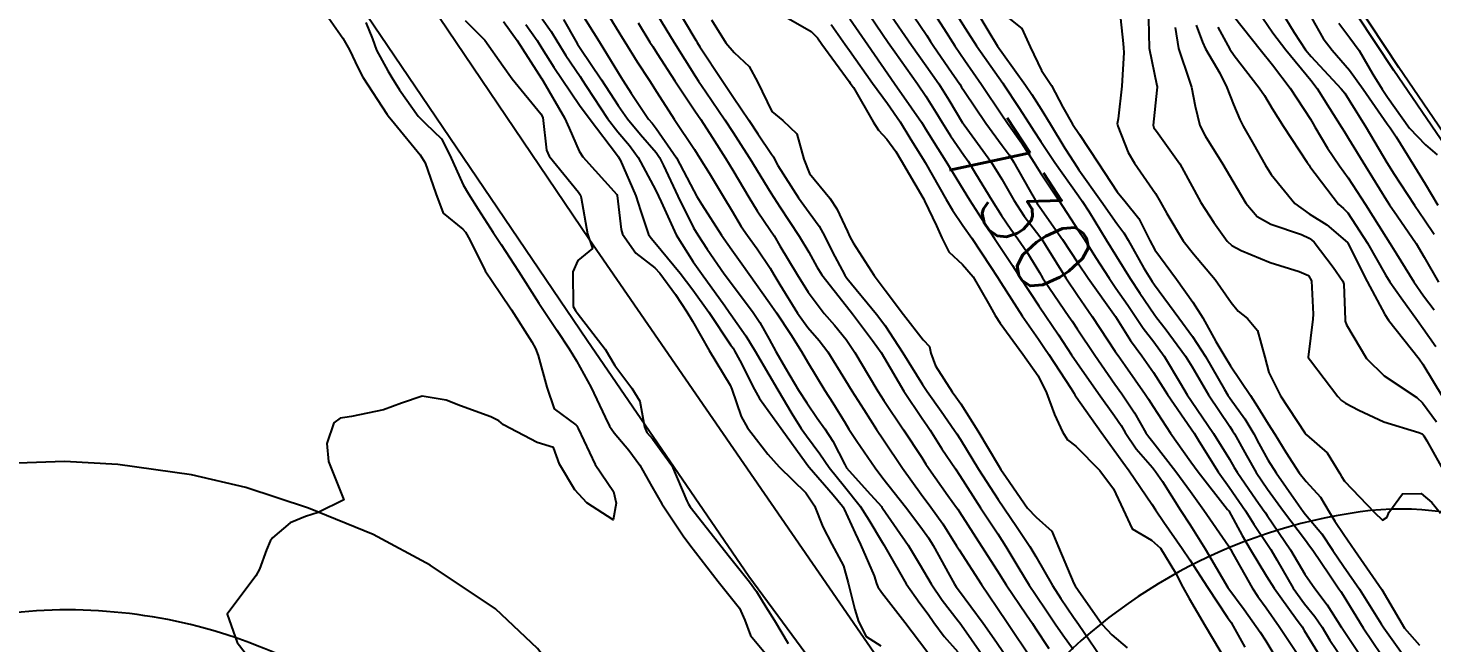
# Model space of a CAD drawing. Header units: metres. Extents: x 298520 to 308411, y 7433745 to 7450750.
# Drawn here: x 305441.1 to 305514.1, y 7436257.8 to 7436289.8 of the extents above; entities that cross this region are included whole.
import ezdxf
from ezdxf.enums import TextEntityAlignment as Align

# ---------------------------------------------------------------- set-up
doc = ezdxf.new("R2010")
doc.units = ezdxf.units.M
doc.header["$LTSCALE"] = 10
for name, color, linetype in [('Area Verde e Lazer', 94, 'Continuous'), ('Canaleta de Drenagem', 151, 'Continuous'), ('Cotas', 45, 'Continuous'), ('Curvas de Nivel 1m', 11, 'Continuous'), ('Curvas de Nivel 5m', 15, 'Continuous'), ('Vias Primárias', 230, 'Continuous')]:
    doc.layers.add(name, color=color, linetype=linetype)
doc.styles.add('Style-STANDARD', font='STANDARD.shx')

msp = doc.modelspace()

# ---------------------------------------------------------------- linework, layer by layer
at = {"layer": 'Area Verde e Lazer', "elevation": 702.911}
msp.add_lwpolyline([(305681.312, 7436021.574), (305646.354, 7436069.707), (305638.734, 7436079.916), (305629.627, 7436098.108), (305626.73, 7436106.667), (305623.857, 7436116.23), (305602.206, 7436150.709), (305597.029, 7436153.887, -0.108806), (305579.087, 7436171.197, 0.012766), (305553.578, 7436207.531, -0.058601), (305533.573, 7436242.423, 0.048209), (305525.009, 7436258.103, 0.285836), (305510.329, 7436264.62, 0.182715), (305493.202, 7436255.252, 0.370056), (305493.202, 7436248.329, -0.051189), (305508.905, 7436225.696, 0.044989), (305545.819, 7436171.063, -0.231553), (305551.364, 7436147.273, -0.105431), (305542.516, 7436128.289, -0.119716), (305498.915, 7436092.575, 0.030126), (305447.791, 7436064.099, 0.058782), (305430.122, 7436049.638), (305432.69, 7436045.741), (305454.562, 7436013.793)], format="xyb", dxfattribs=at)
at = {"layer": 'Canaleta de Drenagem'}
for points in [[(305557.296, 7436220.649), (305546.27, 7436236.932), (305544.903, 7436239.019), (305535.681, 7436252.702), (305531.691, 7436258.613), (305524.287, 7436269.694), (305512.088, 7436287.564), (305505.349, 7436297.757), (305501.531, 7436303.213), (305492.263, 7436317.544), (305486.697, 7436325.567), (305486.072, 7436326.575), (305482.962, 7436330.962), (305479.197, 7436336.696), (305472.474, 7436346.51)], [(305557.545, 7436220.816), (305546.52, 7436237.098), (305545.153, 7436239.185), (305535.93, 7436252.87), (305531.94, 7436258.78), (305524.536, 7436269.862), (305512.337, 7436287.732), (305505.597, 7436297.926), (305501.78, 7436303.38), (305492.512, 7436317.711), (305486.948, 7436325.732), (305486.322, 7436326.741), (305483.21, 7436331.131), (305479.447, 7436336.863), (305472.722, 7436346.679)]]:
    msp.add_lwpolyline(points, dxfattribs=at)
at = {"layer": 'Curvas de Nivel 1m', "flags": 128}
for points, elevation in [([(305470.861, 7436291.08), (305471.798, 7436289.564), (305471.987, 7436289.259), (305472.103, 7436289.065), (305472.75, 7436288.023), (305473.38, 7436287.046), (305473.764, 7436286.45), (305474.669, 7436285.031), (305475.727, 7436283.458), (305476.011, 7436283.017), (305476.51, 7436282.213), (305477.243, 7436281.004), (305477.685, 7436280.251), (305478.151, 7436279.466), (305478.474, 7436278.988), (305478.979, 7436278.293), (305479.656, 7436277.296), (305479.855, 7436276.968), (305480.163, 7436276.447), (305481.078, 7436274.955), (305481.616, 7436274.215), (305482.202, 7436273.534), (305482.666, 7436272.934), (305483.581, 7436271.459), (305483.912, 7436270.917), (305484.524, 7436269.95), (305485.197, 7436268.904), (305485.548, 7436268.362), (305486.541, 7436266.89), (305487.513, 7436265.541), (305488.009, 7436264.872), (305488.631, 7436263.999), (305489.356, 7436262.852), (305489.48, 7436262.648), (305490.64, 7436260.838), (305491.441, 7436259.659), (305492.012, 7436258.824), (305493.253, 7436256.973)], 739), ([(305474.667, 7436291.031), (305475.794, 7436289.143), (305475.866, 7436289.019), (305476.007, 7436288.801), (305477.195, 7436287.006), (305477.76, 7436286.169), (305478.557, 7436284.988), (305479.024, 7436284.269), (305479.725, 7436283.222), (305479.828, 7436283.073), (305479.882, 7436282.968), (305480.06, 7436282.624), (305481.13, 7436280.956), (305481.685, 7436280.185), (305482.208, 7436279.472), (305482.5, 7436278.938), (305482.887, 7436278.153), (305483.542, 7436276.922), (305483.651, 7436276.764), (305485.186, 7436274.904), (305485.617, 7436274.333), (305486.564, 7436272.89), (305487.578, 7436271.241), (305487.821, 7436270.876), (305488.556, 7436269.858), (305489.25, 7436268.855), (305489.373, 7436268.674), (305489.548, 7436268.39), (305490.5, 7436266.84), (305491.509, 7436265.267), (305491.808, 7436264.827), (305492.511, 7436263.801), (305493.165, 7436262.813), (305493.475, 7436262.3), (305494.341, 7436260.797), (305494.773, 7436260.117), (305495.437, 7436259.146), (305495.688, 7436258.777), (305496.285, 7436257.911), (305497.056, 7436256.764)], 736), ([(305484.505, 7436290.913), (305485.794, 7436289.028), (305485.885, 7436288.899), (305486.135, 7436288.549), (305487.313, 7436286.884), (305487.756, 7436286.235), (305488.28, 7436285.403), (305488.603, 7436284.867), (305489.041, 7436284.166), (305489.726, 7436283.176), (305489.947, 7436282.848), (305490.34, 7436282.218), (305491.179, 7436280.835), (305491.685, 7436280.032), (305492.172, 7436279.317), (305492.532, 7436278.817), (305492.999, 7436278.143), (305493.656, 7436277.06), (305493.814, 7436276.798), (305494.185, 7436276.255), (305495.188, 7436274.787), (305495.364, 7436274.528), (305495.617, 7436274.146), (305496.543, 7436272.771), (305497.58, 7436271.257), (305497.937, 7436270.755), (305498.595, 7436269.776), (305499.199, 7436268.735), (305499.341, 7436268.524), (305499.548, 7436268.261), (305500.755, 7436266.718), (305501.517, 7436265.675), (305502.21, 7436264.703), (305503.485, 7436262.854), (305503.548, 7436262.754), (305503.586, 7436262.688), (305503.739, 7436262.427), (305504.716, 7436260.671), (305505.007, 7436260.226), (305505.443, 7436259.633), (305506.13, 7436258.653), (305507.414, 7436256.741)], 731), ([(305486.791, 7436290.89), (305487.798, 7436289.388), (305488, 7436289.082), (305488.135, 7436288.875), (305488.934, 7436287.704), (305489.52, 7436286.854), (305489.615, 7436286.706), (305489.759, 7436286.477), (305490.876, 7436284.839), (305491.731, 7436283.672), (305492.084, 7436283.182), (305492.316, 7436282.821), (305493.127, 7436281.383), (305493.45, 7436280.804), (305493.545, 7436280.656), (305493.689, 7436280.457), (305494.856, 7436278.788), (305495.655, 7436277.571), (305496.189, 7436276.775), (305497.623, 7436274.779), (305498.401, 7436273.539), (305498.988, 7436272.739), (305499.59, 7436271.876), (305500.326, 7436270.722), (305501.555, 7436268.941), (305501.709, 7436268.708), (305501.971, 7436268.284), (305502.959, 7436266.696), (305503.521, 7436265.903), (305504.374, 7436264.677), (305504.812, 7436263.986), (305505.486, 7436262.983), (305505.697, 7436262.658), (305505.996, 7436262.133), (305506.856, 7436260.646), (305507.445, 7436259.845), (305507.986, 7436259.18), (305508.354, 7436258.626), (305508.762, 7436257.955), (305509.417, 7436256.978)], 729), ([(305487.961, 7436290.878), (305488.688, 7436289.753), (305489.262, 7436288.858), (305489.781, 7436288.086), (305490.648, 7436286.841), (305491.747, 7436285.217), (305491.9, 7436284.984), (305492.006, 7436284.826), (305492.722, 7436283.804), (305493.369, 7436282.805), (305493.715, 7436282.256), (305494.679, 7436280.79), (305495.678, 7436279.275), (305495.996, 7436278.777), (305496.574, 7436277.856), (305497.293, 7436276.764), (305497.638, 7436276.259), (305498.255, 7436275.377), (305498.671, 7436274.744), (305499.054, 7436274.175), (305499.61, 7436273.466), (305500.151, 7436272.725), (305500.999, 7436271.298), (305501.348, 7436270.712), (305501.57, 7436270.378), (305502.717, 7436268.698), (305503.54, 7436267.36), (305503.781, 7436266.932), (305503.933, 7436266.684), (305504.934, 7436265.246), (305505.344, 7436264.662), (305505.408, 7436264.567), (305505.501, 7436264.427), (305506.712, 7436262.648), (305507.464, 7436261.381), (305507.972, 7436260.632), (305508.617, 7436259.795), (305509.371, 7436258.611), (305509.395, 7436258.573), (305509.432, 7436258.515), (305510.716, 7436256.597)], 728), ([(305490.267, 7436290.845), (305490.975, 7436289.665), (305491.488, 7436288.833), (305491.786, 7436288.4), (305492.935, 7436286.812), (305493.268, 7436286.318), (305493.751, 7436285.56), (305494.226, 7436284.795), (305494.986, 7436283.532), (305495.458, 7436282.783), (305495.717, 7436282.406), (305496.864, 7436280.768), (305497.682, 7436279.623), (305498.049, 7436279.127), (305498.272, 7436278.751), (305499.091, 7436277.299), (305499.433, 7436276.733), (305499.517, 7436276.607), (305499.64, 7436276.43), (305500.9, 7436274.717), (305501.613, 7436273.736), (305502.287, 7436272.703), (305503.281, 7436270.99), (305503.455, 7436270.691), (305503.571, 7436270.519), (305504.336, 7436269.454), (305504.799, 7436268.671), (305505.063, 7436268.182), (305505.54, 7436267.328), (305505.964, 7436266.656), (305507.003, 7436265.152), (305507.374, 7436264.641), (305507.501, 7436264.482), (305508.336, 7436263.471), (305508.914, 7436262.619), (305509.471, 7436261.789), (305510.299, 7436260.602), (305511.435, 7436258.796), (305511.568, 7436258.589), (305511.914, 7436258.099), (305512.998, 7436256.574)], 726), ([(305497.831, 7436290.76), (305498.011, 7436288.972), (305498.033, 7436288.756), (305498.047, 7436288.498), (305497.944, 7436286.757), (305497.746, 7436285.065), (305497.705, 7436284.798), (305497.715, 7436284.76), (305497.742, 7436284.683), (305498.279, 7436283.303), (305498.609, 7436282.747), (305499.7, 7436281.169), (305499.95, 7436280.727), (305500.285, 7436280.126), (305501.139, 7436278.715), (305501.663, 7436278.034), (305502.804, 7436276.698), (305503.631, 7436275.514), (305503.996, 7436275.054), (305504.484, 7436274.677), (305504.992, 7436274.045), (305505.375, 7436272.663), (305505.591, 7436271.874), (305506.198, 7436270.654), (305507.466, 7436268.729), (305507.533, 7436268.64), (305507.553, 7436268.619), (305508.616, 7436267.696), (305509.286, 7436266.614), (305509.364, 7436266.455), (305509.519, 7436266.224), (305511.08, 7436264.594), (305511.499, 7436264.189), (305511.741, 7436264.347), (305511.82, 7436264.587), (305512.531, 7436265.561), (305513.513, 7436265.58), (305514.063, 7436265.116), (305514.505, 7436264.555)], 724), ([(305505.022, 7436290.668), (305505.802, 7436289.525), (305506.466, 7436288.653), (305507.769, 7436287.06), (305508.097, 7436286.635), (305508.737, 7436285.609), (305509.369, 7436284.616), (305509.517, 7436284.389), (305509.737, 7436284.04), (305510.606, 7436282.601), (305511.696, 7436280.824), (305511.852, 7436280.588), (305512.253, 7436280.019), (305513.242, 7436278.574), (305513.662, 7436277.867), (305514.414, 7436276.558)], 718), ([(305506.223, 7436290.656), (305506.897, 7436289.554), (305507.497, 7436288.643), (305507.788, 7436288.29), (305509.354, 7436286.616), (305509.534, 7436286.386), (305509.757, 7436286.032), (305510.65, 7436284.601), (305511.725, 7436282.787), (305511.842, 7436282.589), (305512.072, 7436282.233), (305513.158, 7436280.575), (305513.685, 7436279.798), (305514.176, 7436279.06)], 717), ([(305456.597, 7436290.46), (305457.441, 7436289.244), (305457.787, 7436288.637), (305458.235, 7436287.69), (305458.486, 7436287.229), (305459.744, 7436285.28), (305459.797, 7436285.209), (305460.136, 7436284.809), (305461.458, 7436283.193), (305461.717, 7436282.775), (305462.274, 7436281.181), (305462.655, 7436280.148), (305463.674, 7436279.313), (305463.829, 7436279.158), (305464.053, 7436278.772), (305464.851, 7436277.148), (305465.636, 7436275.981), (305466.213, 7436275.134), (305467.262, 7436273.468), (305467.452, 7436273.122), (305467.597, 7436272.747), (305468.041, 7436271.113), (305468.434, 7436269.98), (305469.553, 7436269.146), (305469.604, 7436269.089), (305469.681, 7436268.959), (305470.57, 7436267.08), (305471.512, 7436265.683), (305471.651, 7436265.068), (305471.494, 7436264.213), (305470.13, 7436265.084), (305469.513, 7436265.771), (305468.707, 7436267.102), (305468.4, 7436267.966), (305467.544, 7436268.22), (305465.802, 7436269.138), (305465.555, 7436269.354), (305465.143, 7436269.558), (305463.563, 7436270.134), (305462.821, 7436270.427), (305461.567, 7436270.629), (305460.492, 7436270.273), (305459.56, 7436269.929), (305457.898, 7436269.577), (305457.556, 7436269.533), (305457.305, 7436269.492), (305456.969, 7436269.246), (305456.613, 7436268.179), (305456.698, 7436267.248), (305457.503, 7436265.24), (305456.168, 7436264.582), (305455.494, 7436264.373), (305454.702, 7436264.056), (305453.795, 7436263.277), (305453.667, 7436263.091), (305453.473, 7436262.65), (305453.111, 7436261.633), (305452.923, 7436261.288), (305451.433, 7436259.31), (305451.952, 7436257.836), (305452.362, 7436257.296)], 747), ([(305458.646, 7436290.072), (305458.988, 7436289.222), (305459.195, 7436288.627), (305459.776, 7436287.55), (305459.983, 7436287.208), (305460.394, 7436286.573), (305461.355, 7436285.194), (305461.739, 7436284.808), (305462.571, 7436284.017), (305462.999, 7436283.171), (305463.7, 7436281.621), (305463.977, 7436281.157), (305464.471, 7436280.366), (305465.257, 7436279.144), (305465.667, 7436278.53), (305466.578, 7436277.131), (305467.628, 7436275.48), (305467.869, 7436275.116), (305468.569, 7436274.063), (305469.204, 7436273.096), (305469.594, 7436272.474), (305470.36, 7436271.082), (305471.083, 7436269.55), (305471.315, 7436269.072), (305471.55, 7436268.731), (305472.31, 7436267.828), (305472.879, 7436267.05), (305473.516, 7436265.944), (305474.033, 7436265.035), (305475.18, 7436263.329), (305475.4, 7436263.021), (305475.481, 7436262.914), (305476.949, 7436261.005), (305477.447, 7436260.394), (305478.058, 7436259.609), (305478.34, 7436258.986), (305478.642, 7436258.198), (305479.416, 7436257.252)], 746), ([(305465.803, 7436290.125), (305466.514, 7436289.133), (305467.773, 7436287.149), (305467.785, 7436287.132), (305467.84, 7436287.051), (305468.973, 7436285.102), (305469.209, 7436284.57), (305469.726, 7436283.373), (305469.922, 7436283.088), (305471.694, 7436281.117), (305471.712, 7436281.07), (305471.914, 7436279.306), (305471.985, 7436279.065), (305472.683, 7436278.074), (305473.656, 7436277.302), (305473.923, 7436277.037), (305474.737, 7436275.928), (305475.33, 7436275.023), (305475.618, 7436274.532), (305476.484, 7436273.011), (305477.576, 7436271.203), (305477.661, 7436270.999), (305478.145, 7436269.578), (305478.49, 7436268.986), (305478.95, 7436268.382), (305479.539, 7436267.627), (305480.137, 7436266.964), (305481.513, 7436265.613), (305481.967, 7436264.943), (305482.396, 7436263.841), (305482.872, 7436262.936), (305483.466, 7436261.817), (305483.713, 7436260.926), (305484.064, 7436259.546), (305484.258, 7436258.918), (305484.646, 7436258.132), (305485.421, 7436257.66)], 744), ([(305466.966, 7436289.963), (305467.543, 7436289.123), (305467.789, 7436288.736), (305468.413, 7436287.745), (305468.844, 7436287.104), (305469.753, 7436285.775), (305470.245, 7436285.085), (305471.724, 7436283.146), (305471.758, 7436283.104), (305471.784, 7436283.069), (305471.86, 7436282.929), (305472.679, 7436281.055), (305472.926, 7436280.292), (305473.343, 7436279.045), (305473.476, 7436278.848), (305473.669, 7436278.634), (305474.982, 7436277.027), (305475.64, 7436276.163), (305476.469, 7436275.012), (305477.606, 7436273.311), (305477.73, 7436273.124), (305477.806, 7436272.997), (305478.09, 7436272.498), (305478.847, 7436270.981), (305479.102, 7436270.511), (305479.562, 7436269.888), (305480.238, 7436268.963), (305481.535, 7436267.152), (305481.62, 7436267.035), (305481.685, 7436266.948), (305482.933, 7436265.508), (305483.417, 7436264.921), (305483.453, 7436264.871), (305483.501, 7436264.763), (305484.073, 7436263.506), (305484.354, 7436262.917), (305485.072, 7436261.292), (305485.196, 7436260.904), (305485.265, 7436260.717), (305485.448, 7436260.444), (305486.667, 7436258.888), (305487.423, 7436257.879), (305487.855, 7436257.311)], 743), ([(305467.804, 7436290.261), (305468.275, 7436289.59), (305468.57, 7436289.108), (305469.034, 7436288.35), (305469.775, 7436287.263), (305469.892, 7436287.089), (305470.112, 7436286.742), (305471.207, 7436285.075), (305471.736, 7436284.38), (305472.339, 7436283.671), (305472.794, 7436283.054), (305473.698, 7436281.369), (305473.855, 7436281.038), (305473.987, 7436280.74), (305474.773, 7436279.029), (305475.659, 7436277.63), (305476.097, 7436277.016), (305477.296, 7436275.335), (305477.535, 7436275.001), (305477.622, 7436274.885), (305478.4, 7436273.777), (305478.877, 7436272.981), (305479.585, 7436271.757), (305480.058, 7436270.965), (305480.786, 7436269.732), (305481.266, 7436268.953), (305481.549, 7436268.567), (305482.245, 7436267.645), (305482.731, 7436266.932), (305483.518, 7436265.936), (305484.343, 7436264.912), (305484.788, 7436264.203), (305485.484, 7436263.046), (305485.579, 7436262.899), (305485.713, 7436262.664), (305486.73, 7436260.887), (305487.443, 7436259.868), (305487.867, 7436259.303), (305488.173, 7436258.869), (305488.71, 7436258.145), (305489.418, 7436257.35)], 742), ([(305468.92, 7436290.219), (305469.555, 7436289.094), (305469.641, 7436288.942), (305469.789, 7436288.726), (305470.897, 7436287.079), (305471.753, 7436285.75), (305472.243, 7436285.062), (305472.927, 7436284.244), (305473.726, 7436283.308), (305473.914, 7436283.038), (305474.118, 7436282.635), (305474.852, 7436281.028), (305475.677, 7436279.391), (305475.898, 7436279.018), (305476.392, 7436278.286), (305477.276, 7436277.004), (305477.645, 7436276.491), (305478.775, 7436274.983), (305479.115, 7436274.475), (305479.609, 7436273.597), (305479.959, 7436272.966), (305480.464, 7436272.087), (305481.135, 7436270.954), (305481.566, 7436270.284), (305482.11, 7436269.493), (305482.507, 7436268.936), (305482.914, 7436268.297), (305483.535, 7436267.083), (305483.634, 7436266.919), (305484.703, 7436265.72), (305485.444, 7436264.901), (305485.469, 7436264.867), (305485.502, 7436264.814), (305486.838, 7436262.886), (305487.467, 7436261.846), (305488.029, 7436260.871), (305488.607, 7436260.025), (305489.434, 7436258.962), (305489.516, 7436258.849), (305489.728, 7436258.549), (305490.92, 7436256.835)], 741), ([(305472.791, 7436290.044), (305473.41, 7436289.046), (305473.559, 7436288.812), (305473.787, 7436288.456), (305474.707, 7436287.031), (305475.75, 7436285.466), (305476.053, 7436285.017), (305476.646, 7436284.099), (305477.337, 7436283.004), (305477.714, 7436282.396), (305478.551, 7436280.987), (305478.985, 7436280.28), (305479.676, 7436279.255), (305479.861, 7436278.968), (305480.172, 7436278.461), (305481.067, 7436276.956), (305481.639, 7436276.037), (305482.469, 7436274.937), (305483.009, 7436274.321), (305483.61, 7436273.584), (305484.066, 7436272.915), (305484.777, 7436271.716), (305485.253, 7436270.903), (305485.568, 7436270.406), (305486.601, 7436268.89), (305487.539, 7436267.445), (305487.758, 7436267.099), (305487.906, 7436266.874), (305488.904, 7436265.467), (305489.344, 7436264.852), (305489.409, 7436264.758), (305489.501, 7436264.619), (305490.647, 7436262.838), (305491.464, 7436261.566), (305491.939, 7436260.825), (305492.988, 7436259.264), (305493.291, 7436258.811), (305493.431, 7436258.598), (305494.143, 7436257.522)], 738), ([(305473.807, 7436290.449), (305474.665, 7436289.031), (305475.775, 7436287.264), (305475.936, 7436287.018), (305476.312, 7436286.467), (305477.304, 7436285.004), (305477.736, 7436284.349), (305478.263, 7436283.526), (305478.598, 7436282.987), (305479.696, 7436281.206), (305479.847, 7436280.968), (305480.167, 7436280.486), (305481.163, 7436278.955), (305481.665, 7436278.116), (305482.079, 7436277.366), (305482.353, 7436276.939), (305483.629, 7436275.319), (305483.946, 7436274.917), (305484.982, 7436273.534), (305485.427, 7436272.902), (305485.599, 7436272.619), (305486.604, 7436270.89), (305487.559, 7436269.473), (305487.807, 7436269.128), (305487.976, 7436268.874), (305488.579, 7436267.9), (305489.299, 7436266.854), (305489.528, 7436266.505), (305490.599, 7436264.839), (305491.489, 7436263.473), (305491.906, 7436262.826), (305492.586, 7436261.699), (305493.131, 7436260.813), (305493.448, 7436260.327), (305494.064, 7436259.425), (305494.483, 7436258.794), (305494.871, 7436258.232), (305495.42, 7436257.489)], 737), ([(305480.367, 7436290.405), (305481.799, 7436289.6), (305482.116, 7436289.265), (305482.343, 7436288.942), (305483.764, 7436287), (305483.821, 7436286.919), (305483.987, 7436286.691), (305485.024, 7436284.907), (305485.298, 7436284.464), (305485.734, 7436284.006), (305486.194, 7436283.362), (305486.469, 7436282.893), (305487.602, 7436280.973), (305487.655, 7436280.88), (305487.692, 7436280.795), (305488.309, 7436279.5), (305488.593, 7436278.866), (305488.955, 7436278.15), (305489.659, 7436277.487), (305490.208, 7436276.844), (305491.019, 7436275.449), (305491.36, 7436274.833), (305491.619, 7436274.44), (305492.789, 7436272.818), (305493.586, 7436271.702), (305494.025, 7436270.803), (305494.442, 7436269.677), (305494.865, 7436268.79), (305495.127, 7436268.364), (305495.545, 7436268.031), (305496.801, 7436266.767), (305497.519, 7436265.816), (305498.015, 7436264.752), (305498.483, 7436263.735), (305499.487, 7436263.152), (305499.956, 7436262.725), (305500.738, 7436261.443), (305501.112, 7436260.713), (305501.447, 7436260.111), (305502.268, 7436258.702), (305503.414, 7436256.763)], 734), ([(305482.83, 7436289.962), (305483.564, 7436288.923), (305483.788, 7436288.605), (305484.989, 7436286.908), (305485.753, 7436285.862), (305486.415, 7436284.893), (305486.916, 7436284.07), (305487.66, 7436282.881), (305487.721, 7436282.782), (305488.811, 7436280.863), (305489.137, 7436280.308), (305489.68, 7436279.514), (305490.144, 7436278.845), (305491.113, 7436277.381), (305491.474, 7436276.832), (305491.649, 7436276.549), (305492.765, 7436274.819), (305493.611, 7436273.592), (305493.93, 7436273.129), (305494.149, 7436272.802), (305495.301, 7436271.061), (305495.463, 7436270.782), (305495.501, 7436270.71), (305495.571, 7436270.602), (305496.877, 7436268.767), (305497.544, 7436267.833), (305497.996, 7436267.211), (305498.331, 7436266.748), (305499.507, 7436265.026), (305499.699, 7436264.728), (305500.136, 7436264.084), (305501.088, 7436262.714), (305501.474, 7436262.131), (305502.39, 7436260.701), (305503.437, 7436259.128), (305503.621, 7436258.873), (305503.735, 7436258.685), (305504.335, 7436257.589)], 733), ([(305483.806, 7436290.262), (305484.731, 7436288.911), (305485.77, 7436287.401), (305486.119, 7436286.896), (305487.005, 7436285.632), (305487.525, 7436284.882), (305487.612, 7436284.752), (305487.739, 7436284.536), (305488.374, 7436283.515), (305488.787, 7436282.864), (305489.701, 7436281.383), (305490.032, 7436280.847), (305490.653, 7436279.871), (305491.322, 7436278.834), (305491.668, 7436278.317), (305492.267, 7436277.429), (305492.664, 7436276.815), (305493.631, 7436275.326), (305493.985, 7436274.805), (305494.643, 7436273.825), (305495.331, 7436272.784), (305495.597, 7436272.388), (305496.723, 7436270.768), (305497.561, 7436269.607), (305497.907, 7436269.105), (305498.123, 7436268.751), (305498.696, 7436267.894), (305499.535, 7436266.925), (305499.694, 7436266.728), (305500.051, 7436266.199), (305500.989, 7436264.715), (305501.495, 7436263.944), (305502.284, 7436262.702), (305503.453, 7436260.69), (305504.312, 7436259.547), (305504.926, 7436258.668), (305505.128, 7436258.363), (305505.426, 7436257.921), (305506.199, 7436256.652)], 732), ([(305489.386, 7436290.434), (305489.802, 7436289.763), (305490.395, 7436288.844), (305491.764, 7436286.908), (305491.814, 7436286.829), (305492.582, 7436285.649), (305493.121, 7436284.809), (305493.372, 7436284.438), (305493.734, 7436283.881), (305494.455, 7436282.793), (305495.697, 7436281.05), (305495.884, 7436280.778), (305496.238, 7436280.223), (305497.126, 7436278.765), (305497.66, 7436277.896), (305498.38, 7436276.749), (305498.885, 7436275.991), (305499.625, 7436274.907), (305499.751, 7436274.729), (305500.195, 7436274.147), (305501.255, 7436272.713), (305501.595, 7436272.165), (305502.452, 7436270.701), (305503.557, 7436269.055), (305503.704, 7436268.838), (305503.798, 7436268.686), (305504.419, 7436267.554), (305504.936, 7436266.669), (305505.52, 7436265.795), (305506.357, 7436264.651), (305507.488, 7436263.149), (305507.707, 7436262.859), (305507.867, 7436262.634), (305508.733, 7436261.352), (305509.233, 7436260.613), (305509.325, 7436260.485), (305509.45, 7436260.292), (305510.497, 7436258.599), (305511.419, 7436257.205)], 727), ([(305499.33, 7436290.259), (305499.372, 7436288.736), (305499.764, 7436286.782), (305499.779, 7436286.73), (305499.782, 7436286.71), (305499.761, 7436286.546), (305499.574, 7436284.733), (305499.606, 7436284.596), (305499.74, 7436284.418), (305500.963, 7436282.718), (305501.703, 7436281.354), (305502.043, 7436280.706), (305502.719, 7436279.663), (305503.426, 7436278.692), (305503.67, 7436278.464), (305504.141, 7436278.208), (305505.657, 7436277.581), (305507.171, 7436277.124), (305507.647, 7436276.908), (305507.808, 7436276.638), (305507.888, 7436274.899), (305507.871, 7436274.636), (305507.63, 7436272.666), (305507.633, 7436272.64), (305507.745, 7436272.493), (305509.169, 7436270.616), (305509.37, 7436270.412), (305509.57, 7436270.277), (305510.262, 7436269.907), (305511.56, 7436269.301), (305513.377, 7436268.749), (305513.554, 7436268.671), (305513.603, 7436268.619), (305513.637, 7436268.569), (305513.795, 7436268.321), (305514.784, 7436266.551)], 723), ([(305500.719, 7436289.806), (305500.886, 7436288.719), (305501.465, 7436287.016), (305501.564, 7436286.712), (305501.753, 7436285.723), (305502.005, 7436284.707), (305502.275, 7436284.167), (305503.202, 7436282.695), (305503.71, 7436281.823), (305504.391, 7436280.68), (305504.988, 7436279.972), (305505.682, 7436279.578), (305507.285, 7436279.036), (305507.675, 7436278.855), (305507.808, 7436278.772), (305507.946, 7436278.636), (305508.935, 7436277.339), (305509.433, 7436276.613), (305509.485, 7436276.456), (305509.548, 7436274.611), (305509.556, 7436274.545), (305509.62, 7436274.343), (305510.658, 7436272.599), (305511.589, 7436271.694), (305513.278, 7436270.573), (305513.57, 7436270.293), (305514.312, 7436269.31)], 722), ([(305501.805, 7436289.921), (305502.13, 7436289.039), (305502.298, 7436288.702), (305503.042, 7436287.429), (305503.406, 7436286.694), (305503.754, 7436285.795), (305504.075, 7436285.014), (305504.25, 7436284.682), (305504.794, 7436283.735), (305505.404, 7436282.665), (305505.715, 7436282.156), (305506.944, 7436280.647), (305507.688, 7436280.119), (305508.594, 7436279.538), (305509.673, 7436278.635), (305509.693, 7436278.61), (305509.716, 7436278.566), (305510.704, 7436276.599), (305511.626, 7436274.875), (305511.814, 7436274.588), (305512.613, 7436273.58), (305513.409, 7436272.572), (305513.599, 7436272.293), (305514.643, 7436270.554)], 721), ([(305503.81, 7436290.341), (305505.132, 7436288.667), (305505.781, 7436287.865), (305506.692, 7436286.651), (305507.747, 7436285.039), (305507.896, 7436284.789), (305507.983, 7436284.636), (305508.637, 7436283.531), (305509.264, 7436282.617), (305509.714, 7436281.988), (305510.612, 7436280.601), (305511.676, 7436278.914), (305511.881, 7436278.588), (305512.219, 7436278.03), (305513.129, 7436276.575), (305513.636, 7436275.851), (305514.187, 7436275.121)], 719), ([(305507.81, 7436290.309), (305508.41, 7436289.242), (305508.883, 7436288.624), (305509.777, 7436287.58), (305510.495, 7436286.603), (305511.745, 7436284.798), (305511.893, 7436284.588), (305512.207, 7436284.117), (305513.167, 7436282.576), (305513.71, 7436281.677), (305514.378, 7436280.56)], 716)]:
    msp.add_lwpolyline(points, dxfattribs=dict(at, elevation=elevation))
at = {"layer": 'Curvas de Nivel 5m', "flags": 128}
for points, elevation in [([(305469.808, 7436290.614), (305470.765, 7436289.08), (305471.777, 7436287.436), (305471.916, 7436287.21), (305472.005, 7436287.067), (305472.439, 7436286.384), (305473.341, 7436285.046), (305473.52, 7436284.823), (305473.738, 7436284.557), (305474.798, 7436283.029), (305475.697, 7436281.306), (305475.847, 7436281.018), (305476.108, 7436280.596), (305477.137, 7436279.005), (305477.665, 7436278.24), (305478.185, 7436277.519), (305478.569, 7436276.986), (305479.631, 7436275.492), (305479.987, 7436274.966), (305480.732, 7436273.839), (305481.282, 7436272.953), (305481.595, 7436272.417), (305482.501, 7436270.936), (305482.922, 7436270.285), (305483.556, 7436269.246), (305483.757, 7436268.918), (305484.166, 7436268.295), (305485.124, 7436266.904), (305485.525, 7436266.38), (305486.691, 7436264.888), (305487.492, 7436263.825), (305487.888, 7436263.275), (305488.142, 7436262.87), (305488.984, 7436261.333), (305489.251, 7436260.853), (305489.331, 7436260.731), (305489.45, 7436260.575), (305490.732, 7436258.837), (305491.423, 7436257.85), (305492.129, 7436256.823)], 740), ([(305485.81, 7436290.615), (305487.017, 7436288.888), (305487.777, 7436287.816), (305488.428, 7436286.87), (305488.946, 7436286.053), (305489.666, 7436284.851), (305489.698, 7436284.806), (305489.742, 7436284.738), (305491.139, 7436282.836), (305491.709, 7436281.922), (305492.335, 7436280.82), (305492.87, 7436279.997), (305493.674, 7436278.945), (305493.778, 7436278.799), (305493.975, 7436278.49), (305495.031, 7436276.786), (305495.634, 7436275.88), (305496.395, 7436274.772), (305497.605, 7436272.967), (305497.688, 7436272.843), (305497.748, 7436272.758), (305498.122, 7436272.225), (305499.161, 7436270.736), (305499.323, 7436270.486), (305499.567, 7436270.091), (305500.475, 7436268.721), (305501.538, 7436267.216), (305501.914, 7436266.706), (305503.444, 7436264.75), (305503.489, 7436264.69), (305503.503, 7436264.671), (305504.195, 7436263.384), (305504.622, 7436262.673), (305505.462, 7436261.28), (305505.857, 7436260.656), (305506.97, 7436259.112), (305507.314, 7436258.641), (305507.431, 7436258.454), (305508.114, 7436257.324)], 730), ([(305463.803, 7436290.176), (305464.83, 7436289.15), (305465.779, 7436287.791), (305466.243, 7436287.135), (305467.746, 7436285.324), (305467.836, 7436285.119), (305468.036, 7436283.425), (305468.164, 7436283.113), (305469.695, 7436281.237), (305469.797, 7436281.089), (305469.838, 7436280.942), (305470.169, 7436279.085), (305470.432, 7436278.315), (305469.659, 7436277.697), (305469.399, 7436277.094), (305469.418, 7436275.301), (305469.538, 7436275.091), (305469.574, 7436275.042), (305469.622, 7436274.974), (305471.078, 7436273.075), (305471.59, 7436272.226), (305472.471, 7436271.057), (305472.888, 7436270.372), (305473.127, 7436269.046), (305473.257, 7436268.752), (305473.547, 7436268.414), (305474.554, 7436267.03), (305475.335, 7436265.192), (305475.413, 7436265.021), (305475.502, 7436264.889), (305476.98, 7436263.005), (305477.474, 7436262.373), (305478.591, 7436260.983), (305478.95, 7436260.479), (305479.44, 7436259.687), (305479.887, 7436258.965), (305480.595, 7436257.784)], 745), ([(305476.613, 7436290.204), (305477.354, 7436289.004), (305477.788, 7436288.5), (305478.574, 7436287.781), (305479.009, 7436286.981), (305479.75, 7436285.43), (305480.321, 7436284.964), (305481.054, 7436284.275), (305481.408, 7436282.953), (305481.712, 7436282.208), (305482.756, 7436280.934), (305483.132, 7436280.373), (305483.676, 7436279.203), (305483.803, 7436278.919), (305483.983, 7436278.604), (305485.069, 7436276.906), (305485.642, 7436276.151), (305486.585, 7436274.89), (305487.61, 7436273.568), (305487.948, 7436273.217), (305488.014, 7436272.874), (305488.256, 7436272.207), (305489.131, 7436270.857), (305489.314, 7436270.597), (305489.567, 7436270.233), (305490.459, 7436268.841), (305491.535, 7436267.031), (305491.654, 7436266.829), (305491.925, 7436266.428), (305493.038, 7436264.815), (305493.498, 7436264.342), (305494.307, 7436263.614), (305494.659, 7436262.792), (305495.455, 7436260.896), (305495.525, 7436260.779), (305495.679, 7436260.549), (305496.926, 7436258.765), (305497.428, 7436258.227), (305498.218, 7436257.545)], 735), ([(305491.81, 7436290.505), (305492.749, 7436289.762), (305493.171, 7436288.809), (305493.774, 7436287.571), (305494.28, 7436286.795), (305494.875, 7436285.665), (305495.383, 7436284.784), (305495.737, 7436284.236), (305496.722, 7436282.77), (305497.701, 7436281.266), (305498.121, 7436280.754), (305498.821, 7436279.879), (305499.392, 7436278.734), (305499.666, 7436278.243), (305500.789, 7436276.719), (305501.631, 7436275.531), (305502.149, 7436274.705), (305502.833, 7436273.476), (305503.297, 7436272.693), (305503.596, 7436272.222), (305504.636, 7436270.674), (305505.005, 7436270.106), (305505.558, 7436269.196), (305505.893, 7436268.657), (305506.472, 7436267.722), (305507.156, 7436266.644), (305507.526, 7436266.197), (305508.266, 7436265.385), (305508.729, 7436264.622), (305509.021, 7436264.14), (305509.491, 7436263.441), (305510.066, 7436262.604), (305511.453, 7436260.59), (305512.641, 7436258.578), (305513.424, 7436257.684)], 725), ([(305502.937, 7436289.826), (305503.563, 7436288.683), (305503.788, 7436288.358), (305505.092, 7436286.67), (305505.356, 7436286.263), (305505.752, 7436285.591), (305506.343, 7436284.654), (305507.583, 7436282.783), (305507.678, 7436282.64), (305507.722, 7436282.572), (305509.207, 7436280.617), (305509.47, 7436280.392), (305509.689, 7436280.169), (305510.714, 7436278.6), (305511.648, 7436276.948), (305511.873, 7436276.588), (305512.459, 7436275.757), (305513.315, 7436274.573), (305513.619, 7436274.155), (305514.263, 7436273.214)], 720), ([(305509.22, 7436290.032), (305509.8, 7436289.269), (305510.279, 7436288.605), (305510.985, 7436287.388), (305511.476, 7436286.593), (305511.759, 7436286.178), (305512.902, 7436284.578), (305513.734, 7436283.698), (305514.345, 7436283.177)], 715)]:
    msp.add_lwpolyline(points, dxfattribs=dict(at, elevation=elevation))
at = {"layer": 'Vias Primárias'}
for points in [[(305246.059, 7436539.239), (305249.049, 7436534.712), (305263.207, 7436511.203), (305267.753, 7436504.595), (305274.266, 7436497.478), (305281.819, 7436488.557), (305292.968, 7436478.676), (305309.176, 7436463.971), (305315.552, 7436457.832), (305335.587, 7436431.417), (305357.69, 7436405.682), (305380.992, 7436382.265), (305407.66, 7436359.48), (305417.541, 7436349.77), (305425.033, 7436340.473), (305438.888, 7436320.416), (305454.408, 7436296.792), (305470.154, 7436273.549), (305478.556, 7436261.27), (305485.262, 7436252.183), (305499.793, 7436232.056), (305507.534, 7436220.086), (305539.2, 7436173.274)], [(305279.333, 7436498.614), (305287.451, 7436489.72), (305294.98, 7436483.274), (305318.989, 7436460.96), (305350.085, 7436420.059), (305382.655, 7436387.133), (305403.391, 7436367.112), (305412.826, 7436359.532), (305422.687, 7436349.252), (305433.77, 7436333.046), (305453.365, 7436303.814), (305470.266, 7436278.781), (305485.772, 7436256.274), (305552.14, 7436158.523), (305569.848, 7436127.382)]]:
    msp.add_lwpolyline(points, dxfattribs=at)
for points in [[(305483.385, 7436185.86), (305483.326, 7436217.638), (305480.952, 7436226.298), (305467.921, 7436246.141, 0.066981), (305463.461, 7436251.279, 0.08754), (305452.991, 7436257.663, 0.119957), (305440.308, 7436259.374, 0.05044), (305431.847, 7436257.611, 0.071113), (305428.559, 7436256.03), (305405.781, 7436240.555), (305398.33, 7436237.461), (305390.72, 7436232.975), (305381.736, 7436227.056), (305375.997, 7436223.38), (305364.831, 7436241.823), (305360.519, 7436246.656), (305349.103, 7436262.606), (305327.931, 7436293.771), (305296.732, 7436340.855), (305274.329, 7436373.682), (305254.24, 7436404.313), (305248.264, 7436412.684, 0.125954), (305240.236, 7436419.45, 0.10142)], [(305513.429, 7436190.374), (305483.208, 7436234.181), (305470.704, 7436253.509), (305467.566, 7436257.513), (305465.374, 7436259.578), (305461.983, 7436261.85), (305459.021, 7436263.437), (305455.657, 7436264.821), (305452.405, 7436265.895), (305449.578, 7436266.54), (305445.749, 7436267.076), (305442.976, 7436267.237), (305438.614, 7436267.076), (305433.361, 7436266.226), (305429.517, 7436264.414), (305418.329, 7436256.669), (305409.725, 7436251.126), (305407.206, 7436249.95, -0.131705), (305404.365, 7436249.448, -0.082944), (305398.664, 7436250.918, -0.130165), (305393.238, 7436255.278, -0.01915), (305390.737, 7436258.958), (305372.78, 7436284.497)]]:
    msp.add_lwpolyline(points, format="xyb", dxfattribs=at)

# ---------------------------------------------------------------- texts
at = {"layer": 'Cotas', "style": 'Style-STANDARD'}
msp.add_text('730', height=4, rotation=303.42574, dxfattribs=at).set_placement((305492.628, 7436280.494, 730), align=Align.MIDDLE_CENTER)

doc.saveas('drawing.dxf')
